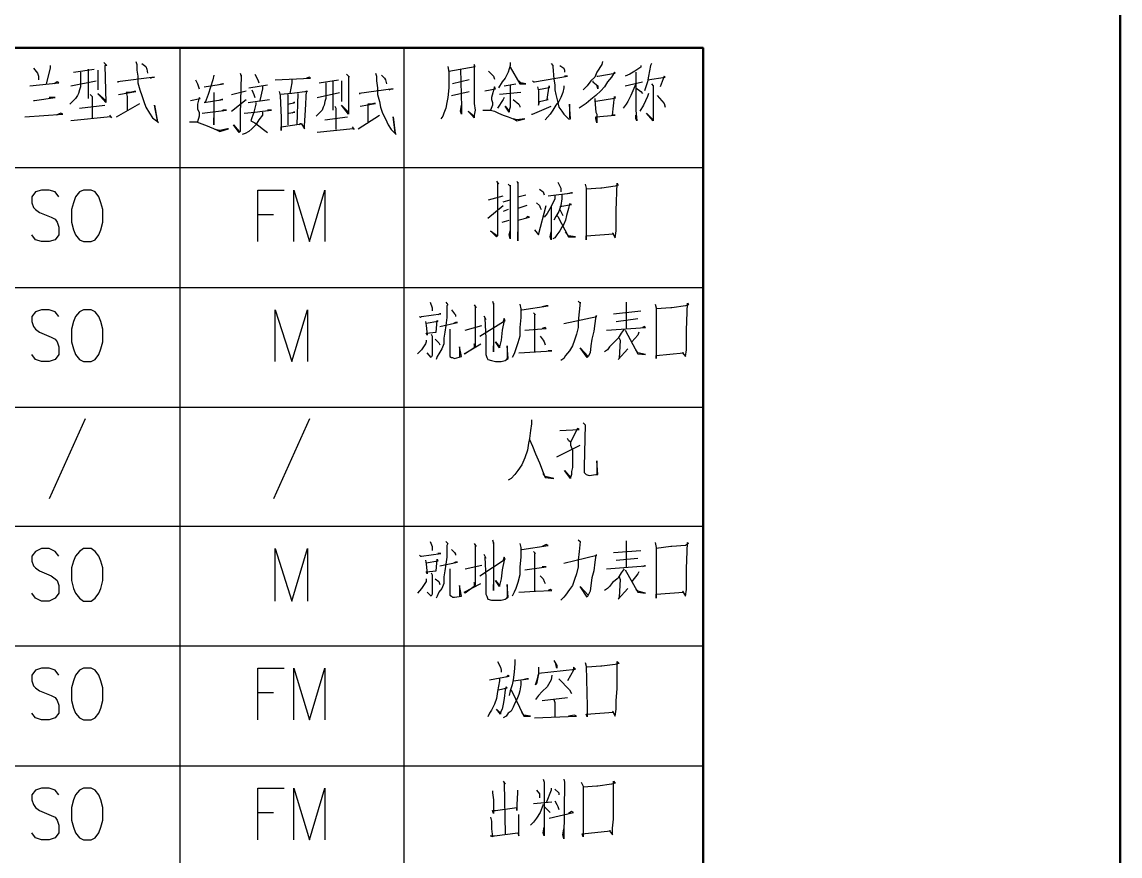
# Model space of a CAD drawing. Header units: millimetres. Extents: x -892 to 4698, y -3687 to 4524.
# Drawn here: x 3964 to 4698, y 1628 to 2186 of the extents above; entities that cross this region are included whole.
import ezdxf

# ---------------------------------------------------------------- set-up
doc = ezdxf.new("R2010")
doc.units = ezdxf.units.MM
doc.layers.add('1', color=7, linetype='Continuous')

msp = doc.modelspace()

# ---------------------------------------------------------------- linework, layer by layer
at = {"layer": '1', "color": 0, "lineweight": 50}
for points in [[(-891.61, -3685.08), (-891.61, 4523.75), (4698.03, 4523.75), (4698.03, -3685.08), (-891.61, -3685.08)], [(4419.11, 1128.39), (4419.11, 2168.5), (3218.67, 2168.5)]]:
    msp.add_lwpolyline(points, dxfattribs=at)
at = {"layer": '1', "color": 0, "lineweight": 25}
for points in [[(4069.14, 2168.5), (4069.14, 1128.39)], [(4219.03, 2168.5), (4219.03, 1128.39)], [(4039.82, 2159.38), (4040.47, 2157.42), (4040.47, 2153.51), (4041.12, 2149.6), (4041.12, 2145.04), (4042.42, 2140.48), (4043.73, 2136.57), (4045.03, 2132.66), (4046.33, 2128.75), (4048.94, 2124.84), (4050.89, 2121.58), (4053.5, 2119.62), (4054.8, 2118.32), (4054.15, 2119.62), (4052.2, 2130.05), (4054.15, 2118.97)], [(4351.98, 2159.38), (4351.33, 2157.42), (4348.07, 2152.21), (4346.77, 2148.95), (4344.16, 2146.34), (4341.55, 2143.09), (4338.95, 2140.48)], [(3971.39, 2154.82), (3973.99, 2151.56), (3974.65, 2149.6), (3974.65, 2147)], [(3982.47, 2156.77), (3982.47, 2154.82), (3979.86, 2144.39)], [(4002.67, 2152.21), (4002.67, 2144.39), (4002.67, 2142.43), (4002.02, 2140.48), (4001.36, 2137.87), (4000.71, 2136.57), (3999.41, 2134.61), (3998.11, 2133.31), (3996.8, 2132.01), (3995.5, 2130.7)], [(3998.11, 2152.21), (4011.79, 2154.16)], [(4007.88, 2154.16), (4007.88, 2134.61)], [(4018.31, 2158.73), (4020.26, 2156.77), (4018.96, 2156.77), (4019.61, 2132.01), (4014.4, 2137.87), (4019.61, 2133.31)], [(4014.4, 2153.51), (4014.4, 2140.48)], [(4043.73, 2158.08), (4046.33, 2156.12), (4046.98, 2154.16), (4047.64, 2151.56)], [(4248.36, 2156.12), (4249.01, 2152.21), (4249.01, 2148.3), (4249.01, 2141.78), (4248.36, 2135.27), (4247.71, 2132.01), (4247.06, 2128.1), (4245.75, 2124.84), (4245.1, 2122.88), (4243.8, 2120.93)], [(4249.01, 2152.86), (4266.61, 2156.12), (4265.96, 2157.42), (4265.96, 2152.21), (4265.96, 2139.18), (4265.96, 2132.66), (4265.96, 2131.36), (4266.61, 2126.79), (4265.96, 2123.53), (4265.96, 2121.58), (4262.05, 2126.14), (4265.96, 2122.88)], [(4256.83, 2154.16), (4257.48, 2128.75), (4257.48, 2124.19), (4256.83, 2126.14), (4257.48, 2130.05)], [(4275.73, 2152.86), (4278.34, 2150.25), (4278.99, 2149.6), (4279.64, 2147.65)], [(4290.07, 2158.73), (4290.07, 2156.77), (4288.77, 2152.21), (4286.81, 2148.3), (4284.86, 2145.69), (4282.25, 2141.78)], [(4290.07, 2155.47), (4296.59, 2144.39), (4300.5, 2144.39), (4297.24, 2145.04), (4295.93, 2146.34)], [(4317.44, 2158.08), (4318.74, 2156.77), (4318.74, 2156.12), (4319.4, 2147.65), (4320.05, 2143.74), (4320.05, 2140.48), (4320.7, 2137.22), (4321.35, 2134.61), (4322, 2132.01), (4322.65, 2128.75), (4324.61, 2126.14), (4325.91, 2124.19), (4327.87, 2122.23), (4329.17, 2120.93), (4330.47, 2120.93), (4329.82, 2130.7), (4329.82, 2121.58)], [(4323.31, 2156.77), (4325.91, 2154.82), (4326.56, 2153.51), (4326.56, 2152.21)], [(4348.07, 2149.6), (4348.72, 2149.6), (4360.45, 2151.56), (4359.8, 2152.21), (4357.85, 2148.95), (4355.24, 2145.69), (4353.28, 2142.43), (4350.68, 2139.83), (4347.42, 2136.57), (4344.16, 2133.96), (4340.9, 2131.36), (4340.25, 2130.7), (4338.29, 2129.4), (4336.34, 2128.1)], [(4377.4, 2156.77), (4377.4, 2155.47), (4373.49, 2152.86), (4370.23, 2150.91), (4366.97, 2149.6)], [(4374.14, 2152.21), (4374.14, 2126.79), (4374.79, 2119.62), (4374.14, 2120.93), (4374.14, 2123.53)], [(4384.57, 2158.08), (4383.91, 2156.77), (4382.61, 2149.6), (4381.96, 2145.69), (4380, 2139.83)], [(3968.78, 2143.09), (3988.33, 2145.04), (3987.03, 2145.69), (3985.07, 2144.39)], [(3996.15, 2143.09), (4013.1, 2146.34)], [(4049.59, 2148.3), (4050.89, 2148.95), (4052.2, 2148.95), (4027.43, 2145.69), (4028.08, 2145.69)], [(4079.57, 2147), (4080.87, 2144.39), (4081.52, 2143.09), (4082.18, 2141.13)], [(4091.95, 2150.25), (4091.3, 2147), (4088.04, 2137.22), (4086.09, 2132.01), (4085.43, 2132.01), (4097.82, 2133.96), (4097.17, 2133.96), (4095.21, 2133.31)], [(4109.55, 2151.56), (4110.2, 2149.6), (4110.2, 2150.25), (4109.55, 2124.19), (4109.55, 2113.76), (4109.55, 2112.46), (4108.9, 2111.8), (4104.99, 2117.02), (4108.9, 2112.46)], [(4119.32, 2150.91), (4121.28, 2147), (4121.93, 2145.04)], [(4133.01, 2147), (4156.47, 2148.3), (4155.82, 2148.95), (4153.86, 2148.3)], [(4144.09, 2147), (4144.09, 2145.04), (4142.78, 2137.87)], [(4166.9, 2145.04), (4166.9, 2136.57), (4166.9, 2134.61), (4166.25, 2132.66), (4165.59, 2130.05), (4164.94, 2128.75), (4164.29, 2126.79), (4162.99, 2125.49), (4161.68, 2124.19), (4160.38, 2122.88)], [(4162.34, 2145.04), (4175.37, 2147)], [(4171.46, 2146.34), (4171.46, 2126.79)], [(4180.58, 2150.91), (4182.54, 2148.95), (4181.89, 2149.6), (4181.89, 2124.19), (4177.32, 2130.05), (4181.89, 2125.49)], [(4177.32, 2146.34), (4177.32, 2132.66)], [(4200.13, 2151.56), (4200.79, 2149.6), (4200.79, 2146.34), (4201.44, 2141.78), (4201.44, 2137.22), (4202.74, 2132.66), (4203.39, 2128.75), (4204.7, 2124.84), (4206.65, 2120.93), (4208.61, 2117.02), (4210.56, 2113.76), (4212.52, 2111.8), (4213.82, 2110.5), (4213.17, 2111.8), (4211.86, 2122.23), (4213.17, 2111.15)], [(4204.04, 2150.25), (4206, 2148.3), (4206.65, 2147), (4207.3, 2144.39)], [(4262.7, 2147), (4251.62, 2144.39)], [(4305.06, 2146.34), (4305.71, 2145.69), (4306.36, 2145.69), (4328.52, 2149.6), (4327.87, 2149.6), (4326.56, 2149.6)], [(4345.46, 2146.34), (4345.46, 2145.69), (4348.72, 2143.09), (4348.72, 2141.13), (4348.07, 2143.74)], [(4366.97, 2143.09), (4378.7, 2145.69)], [(4381.96, 2147), (4393.69, 2148.95), (4393.04, 2149.6), (4390.43, 2142.43)], [(4028.08, 2137.22), (4039.82, 2139.18), (4038.51, 2139.18), (4035.91, 2138.52), (4033.3, 2138.52), (4033.95, 2135.92), (4033.95, 2126.79)], [(4085.43, 2142.43), (4098.47, 2144.39), (4097.82, 2144.39), (4095.21, 2143.74)], [(4091.95, 2138.52), (4091.95, 2117.02), (4091.95, 2118.97), (4091.95, 2121.58)], [(4103.68, 2137.22), (4113.46, 2139.83)], [(4115.41, 2141.78), (4127.8, 2143.74)], [(4117.37, 2140.48), (4118.67, 2137.22), (4119.32, 2135.27)], [(4124.54, 2143.09), (4124.54, 2141.13), (4122.58, 2133.31)], [(4135.62, 2139.18), (4136.27, 2136.57), (4136.92, 2121.58), (4136.92, 2113.11), (4136.92, 2115.71), (4150.6, 2117.67), (4149.95, 2117.67), (4148.65, 2117.02)], [(4150.6, 2117.67), (4152.56, 2114.41), (4152.56, 2116.37), (4153.21, 2126.79), (4153.86, 2139.83), (4154.51, 2139.18), (4144.09, 2137.87), (4136.27, 2137.22)], [(4148, 2137.87), (4147.35, 2117.02)], [(4161.03, 2135.27), (4176.02, 2138.52)], [(4209.26, 2140.48), (4210.56, 2141.13), (4211.86, 2141.13), (4189.06, 2137.87), (4189.71, 2137.87)], [(4250.97, 2136.57), (4262.7, 2139.18)], [(4273.12, 2139.83), (4280.29, 2141.13), (4279.64, 2142.43), (4277.69, 2135.27), (4277.69, 2133.96), (4278.34, 2132.01), (4278.34, 2130.05), (4277.03, 2126.79)], [(4297.24, 2138.52), (4282.9, 2137.22)], [(4286.16, 2143.09), (4293.98, 2144.39)], [(4290.07, 2143.74), (4290.07, 2128.75), (4289.42, 2126.79), (4289.42, 2125.49), (4286.81, 2129.4), (4289.42, 2126.14)], [(4308.32, 2142.43), (4308.97, 2139.83), (4308.97, 2135.27), (4308.97, 2130.05), (4309.62, 2132.66), (4315.49, 2133.96), (4314.83, 2133.96), (4316.14, 2143.09), (4316.14, 2141.78), (4308.97, 2140.48)], [(4325.91, 2143.09), (4325.91, 2141.78), (4325.26, 2138.52), (4323.96, 2135.27), (4322.65, 2132.66), (4320.7, 2130.05), (4318.74, 2126.79), (4316.79, 2124.19), (4313.53, 2120.28)], [(4374.14, 2144.39), (4372.18, 2139.83), (4370.88, 2136.57), (4368.92, 2132.66), (4367.62, 2130.7), (4365.67, 2128.1)], [(4374.14, 2141.78), (4377.4, 2139.18), (4378.7, 2137.87)], [(4382.61, 2137.87), (4381.96, 2135.92), (4379.35, 2130.05), (4376.75, 2126.14)], [(4384.57, 2144.39), (4385.87, 2143.09), (4385.87, 2126.14), (4385.87, 2121.58), (4385.87, 2119.62), (4381.31, 2124.84), (4385.87, 2120.28)], [(3971.39, 2133.31), (3972.04, 2133.31), (3985.72, 2135.27), (3984.42, 2135.27), (3981.81, 2135.27)], [(4002.02, 2128.1), (4018.96, 2130.05)], [(4009.19, 2137.22), (4010.49, 2135.92), (4010.49, 2121.58)], [(4026.78, 2122.23), (4042.42, 2131.36)], [(4076.31, 2133.31), (4082.83, 2134.61), (4082.18, 2135.27), (4080.87, 2130.7), (4080.87, 2128.75), (4080.87, 2127.45), (4082.18, 2125.49), (4082.18, 2124.84), (4082.18, 2122.88), (4080.87, 2118.97)], [(4103.68, 2126.14), (4113.46, 2133.96)], [(4114.76, 2132.01), (4129.1, 2133.96)], [(4119.97, 2132.01), (4119.97, 2130.7), (4118.67, 2125.49), (4116.72, 2119.62), (4119.32, 2118.32), (4121.93, 2116.37), (4125.19, 2113.76), (4127.8, 2111.8)], [(4141.48, 2137.22), (4141.48, 2117.02)], [(4141.48, 2130.7), (4146.04, 2132.01), (4145.39, 2132.01), (4144.74, 2131.36)], [(4189.71, 2129.4), (4200.13, 2131.36), (4198.83, 2131.36), (4196.88, 2130.7), (4194.92, 2130.7), (4194.92, 2128.1), (4194.92, 2118.97)], [(4286.16, 2135.27), (4285.51, 2133.96), (4281.6, 2128.1)], [(4292.02, 2133.96), (4295.93, 2130.7), (4296.59, 2129.4), (4296.59, 2128.75)], [(4346.77, 2134.61), (4346.77, 2133.31), (4347.42, 2125.49), (4348.07, 2124.19), (4348.07, 2118.32), (4347.42, 2120.93), (4347.42, 2122.23), (4360.45, 2123.53), (4359.8, 2123.53), (4358.5, 2123.53), (4359.8, 2135.92), (4360.45, 2135.27), (4359.8, 2134.61), (4347.42, 2132.66)], [(4388.48, 2136.57), (4393.04, 2131.36), (4393.69, 2128.75)], [(3965.52, 2122.23), (3990.94, 2124.19), (3989.63, 2124.84), (3986.38, 2123.53)], [(4022.22, 2123.53), (4023.52, 2121.58), (4022.87, 2122.23), (3996.15, 2119.62)], [(4084.13, 2124.84), (4100.42, 2126.79), (4099.12, 2126.79), (4098.47, 2126.79), (4097.17, 2126.14)], [(4124.54, 2125.49), (4124.54, 2123.53), (4121.93, 2120.28), (4119.97, 2117.02), (4117.37, 2114.41), (4115.41, 2112.46), (4112.81, 2111.15), (4110.85, 2110.5)], [(4112.15, 2124.84), (4119.32, 2125.49), (4124.54, 2126.14), (4130.4, 2126.79), (4129.75, 2126.79), (4127.8, 2126.79)], [(4142.13, 2124.84), (4146.04, 2125.49), (4145.39, 2125.49), (4144.09, 2124.84)], [(4172.76, 2129.4), (4173.41, 2128.1), (4173.41, 2113.76)], [(4188.4, 2114.41), (4202.74, 2123.53)], [(4271.82, 2126.79), (4275.08, 2126.79), (4277.03, 2126.79), (4279.64, 2126.14), (4282.25, 2124.84), (4285.51, 2123.53), (4288.77, 2122.23), (4292.02, 2120.93), (4294.63, 2119.62), (4299.84, 2120.93), (4294.63, 2120.28), (4292.02, 2120.93)], [(4304.41, 2124.19), (4305.06, 2124.19), (4317.44, 2129.4)], [(4075.66, 2118.97), (4078.27, 2118.97), (4080.22, 2118.97), (4082.18, 2118.32), (4087.39, 2116.37), (4093.25, 2113.76), (4095.86, 2112.46), (4101.73, 2114.41), (4101.08, 2114.41), (4095.86, 2113.11), (4092.6, 2113.76)], [(4184.49, 2115.71), (4185.8, 2113.76), (4185.14, 2114.41), (4161.03, 2111.8)], [(4166.25, 2120.28), (4181.23, 2122.23)], [(3218.67, 2088.34), (4419.11, 2088.34)], [(4280.94, 2079.22), (4282.25, 2077.26), (4281.6, 2078.57), (4281.6, 2045.98), (4281.6, 2042.72), (4280.94, 2042.07), (4277.03, 2045.98), (4281.6, 2042.72)], [(4294.63, 2079.22), (4295.28, 2077.92), (4295.28, 2078.57), (4295.28, 2039.47), (4295.28, 2042.07), (4295.28, 2045.33)], [(4322, 2078.57), (4323.96, 2074.66), (4323.96, 2072.05)], [(3988.33, 2068.79), (3985.72, 2072.05), (3981.81, 2073.35), (3976.6, 2073.35), (3972.69, 2072.05), (3970.08, 2068.79), (3970.08, 2064.88), (3971.39, 2061.62), (3972.69, 2060.32), (3975.3, 2058.36), (3983.12, 2055.11), (3985.72, 2053.8), (3987.03, 2051.85), (3988.33, 2048.59), (3988.33, 2043.38), (3985.72, 2040.12), (3981.81, 2038.81), (3976.6, 2038.81), (3972.69, 2040.12), (3970.08, 2043.38)], [(4004.62, 2073.35), (4002.02, 2072.05), (3999.41, 2068.79), (3998.11, 2064.88), (3996.8, 2060.32), (3996.8, 2051.85), (3998.11, 2046.63), (3999.41, 2043.38), (4002.02, 2040.12), (4004.62, 2038.81), (4009.84, 2038.81), (4012.44, 2040.12), (4015.05, 2043.38), (4016.35, 2046.63), (4017.66, 2051.85), (4017.66, 2060.32), (4016.35, 2064.88), (4015.05, 2068.79), (4012.44, 2072.05), (4009.84, 2073.35), (4004.62, 2073.35)], [(4121.28, 2038.81), (4121.28, 2073.35), (4138.87, 2073.35)], [(4145.39, 2038.81), (4145.39, 2073.35), (4155.82, 2038.81), (4166.25, 2073.35), (4166.25, 2038.81)], [(4288.77, 2077.26), (4290.07, 2075.96), (4290.07, 2076.61), (4290.07, 2040.77), (4289.42, 2043.38), (4290.07, 2045.98)], [(4309.62, 2074.01), (4312.23, 2072.05), (4312.88, 2070.1)], [(4315.49, 2069.44), (4331.78, 2071.4), (4331.13, 2071.4), (4328.52, 2070.75)], [(4340.25, 2077.26), (4340.9, 2074.66), (4340.9, 2047.94), (4340.9, 2046.63), (4340.9, 2040.12), (4340.9, 2042.72), (4359.15, 2044.03), (4358.5, 2044.68), (4360.45, 2041.42), (4361.1, 2045.98), (4361.1, 2051.85), (4361.1, 2059.67), (4361.76, 2077.92), (4362.41, 2076.61), (4360.45, 2075.96), (4351.33, 2074.66), (4350.68, 2074.66), (4340.9, 2074.01)], [(4275.73, 2066.84), (4285.51, 2069.44)], [(4285.51, 2065.53), (4290.07, 2066.84)], [(4295.28, 2068.79), (4300.5, 2070.1)], [(4307.66, 2064.88), (4309.62, 2062.93), (4310.27, 2061.62), (4310.92, 2060.32)], [(4320.05, 2069.44), (4320.05, 2067.49), (4317.44, 2062.27), (4314.83, 2057.71), (4312.88, 2055.11)], [(4323.31, 2062.27), (4331.13, 2063.58), (4329.82, 2064.23), (4329.17, 2060.97), (4327.87, 2056.41), (4327.22, 2053.15), (4325.91, 2050.54), (4324.61, 2048.59), (4323.31, 2045.98), (4321.35, 2043.38), (4320.05, 2041.42), (4318.74, 2040.77)], [(4324.61, 2070.1), (4324.61, 2067.49), (4323.96, 2062.93), (4322.65, 2059.02), (4320.7, 2055.76), (4319.4, 2053.15)], [(4121.28, 2057.06), (4131.71, 2057.06)], [(4275.08, 2054.45), (4285.51, 2062.93)], [(4288.77, 2060.32), (4285.51, 2059.02)], [(4301.15, 2062.93), (4295.28, 2060.97)], [(4306.36, 2046.63), (4308.97, 2043.38), (4314.18, 2062.93)], [(4317.44, 2062.27), (4317.44, 2040.12), (4316.79, 2042.07), (4317.44, 2045.33)], [(4323.31, 2060.32), (4325.26, 2056.41)], [(4284.86, 2051.85), (4289.42, 2053.15)], [(4295.28, 2053.15), (4303.1, 2055.11), (4301.8, 2055.76), (4300.5, 2054.45)], [(4321.35, 2056.41), (4322, 2055.76), (4329.17, 2042.07), (4333.73, 2042.07), (4329.17, 2042.72), (4327.22, 2045.33)], [(3218.67, 2008.18), (4419.11, 2008.18)], [(4236.63, 1998.41), (4237.93, 1994.5), (4237.93, 1992.54)], [(4247.06, 1998.41), (4248.36, 1996.45), (4247.71, 1995.8), (4247.71, 1987.98), (4247.06, 1982.77), (4246.4, 1978.21), (4245.75, 1974.3), (4245.75, 1970.38), (4244.45, 1967.13), (4242.49, 1963.87), (4241.19, 1961.91), (4240.54, 1959.96)], [(4278.34, 1999.06), (4278.99, 1997.1), (4278.99, 1997.76), (4278.99, 1970.38), (4278.99, 1965.17), (4278.99, 1969.08)], [(4335.69, 1999.06), (4336.99, 1997.76), (4336.99, 1998.41), (4336.34, 1991.89), (4335.69, 1985.37), (4335.69, 1981.46), (4334.38, 1976.9), (4333.08, 1972.99), (4331.78, 1969.08), (4329.82, 1965.82), (4327.22, 1962.56), (4325.91, 1960.61), (4323.96, 1959.31)], [(4367.62, 1998.41), (4367.62, 1997.1), (4367.62, 1980.16)], [(4387.17, 1997.1), (4387.82, 1994.5), (4387.82, 1967.78), (4387.82, 1967.13), (4387.82, 1960.61), (4387.82, 1962.56), (4406.07, 1964.52), (4405.42, 1964.52), (4407.38, 1961.91), (4408.03, 1966.47), (4408.03, 1972.34), (4408.03, 1979.51), (4408.68, 1997.76), (4409.33, 1996.45), (4407.38, 1995.8), (4398.25, 1994.5), (4397.6, 1994.5), (4387.82, 1993.85)], [(3988.33, 1988.63), (3985.72, 1991.89), (3981.81, 1993.19), (3976.6, 1993.19), (3972.69, 1991.89), (3970.08, 1988.63), (3970.08, 1985.37), (3971.39, 1982.12), (3972.69, 1980.16), (3975.3, 1978.21), (3983.12, 1974.95), (3985.72, 1973.64), (3987.03, 1971.69), (3988.33, 1968.43), (3988.33, 1963.22), (3985.72, 1959.96), (3981.81, 1958.65), (3976.6, 1958.65), (3972.69, 1959.96), (3970.08, 1963.22)], [(4004.62, 1993.19), (4002.02, 1991.89), (3999.41, 1988.63), (3998.11, 1985.37), (3996.8, 1980.16), (3996.8, 1971.69), (3998.11, 1967.13), (3999.41, 1963.22), (4002.02, 1959.96), (4004.62, 1958.65), (4009.84, 1958.65), (4012.44, 1959.96), (4015.05, 1963.22), (4016.35, 1967.13), (4017.66, 1971.69), (4017.66, 1980.16), (4016.35, 1985.37), (4015.05, 1988.63), (4012.44, 1991.89), (4009.84, 1993.19), (4004.62, 1993.19)], [(4133.01, 1958.65), (4133.01, 1993.19), (4144.09, 1958.65), (4154.51, 1993.19), (4154.51, 1958.65)], [(4229.46, 1988.63), (4230.11, 1987.98), (4230.76, 1988.63), (4243.8, 1990.59), (4243.15, 1990.59), (4241.84, 1989.94)], [(4250.97, 1993.19), (4252.92, 1990.59), (4253.57, 1989.94), (4253.57, 1988.63)], [(4265.96, 1996.45), (4267.26, 1994.5), (4266.61, 1995.15), (4266.61, 1968.43), (4265.96, 1970.38), (4265.96, 1967.78), (4260.09, 1963.87), (4259.44, 1963.87), (4270.52, 1970.38)], [(4296.59, 1997.1), (4297.24, 1993.85), (4297.24, 1987.98), (4296.59, 1981.46), (4296.59, 1975.6), (4295.28, 1971.04), (4293.98, 1967.13), (4292.68, 1963.87), (4291.37, 1961.26)], [(4297.89, 1993.19), (4315.49, 1995.8), (4314.18, 1995.8), (4311.57, 1995.15)], [(4305.71, 1991.24), (4307.01, 1989.94), (4306.36, 1990.59), (4306.36, 1965.17)], [(4359.15, 1990.59), (4377.4, 1992.54)], [(4233.37, 1985.37), (4234.02, 1982.77), (4234.67, 1976.25), (4234.02, 1977.55), (4240.54, 1978.21), (4241.19, 1986.03), (4241.84, 1985.37), (4234.02, 1984.07)], [(4243.15, 1982.12), (4254.88, 1984.72), (4253.57, 1984.72), (4252.27, 1984.07)], [(4269.87, 1975.6), (4286.81, 1986.03), (4286.16, 1987.33), (4285.51, 1985.37), (4286.16, 1986.03), (4284.86, 1979.51), (4284.2, 1972.99), (4282.9, 1968.43), (4282.9, 1967.78), (4280.29, 1971.69), (4282.9, 1968.43)], [(4272.47, 1989.28), (4273.78, 1986.68), (4273.12, 1987.33), (4273.78, 1974.3), (4273.78, 1967.78), (4273.78, 1963.22), (4274.43, 1961.26), (4275.08, 1959.96), (4277.69, 1959.31), (4280.29, 1958.65), (4284.2, 1958.65), (4286.81, 1959.31), (4288.77, 1960.61), (4288.11, 1969.08), (4288.11, 1960.61), (4287.46, 1959.96)], [(4325.91, 1984.07), (4348.07, 1988.63), (4347.42, 1989.28), (4346.77, 1984.07), (4346.12, 1978.86), (4344.81, 1973.64), (4344.16, 1969.08), (4343.51, 1964.52), (4342.2, 1961.91), (4341.55, 1961.26), (4336.99, 1967.78), (4342.2, 1961.91)], [(4361.1, 1985.37), (4375.44, 1987.33)], [(4237.28, 1976.9), (4237.93, 1975.6), (4237.93, 1964.52), (4237.93, 1962.56), (4237.28, 1961.26), (4234.67, 1964.52)], [(4249.66, 1980.16), (4249.66, 1978.86), (4249.66, 1978.21), (4249.66, 1970.38), (4249.66, 1965.82), (4249.66, 1963.22), (4249.66, 1961.91), (4250.97, 1961.26), (4251.62, 1961.26), (4252.92, 1960.61), (4257.48, 1961.91), (4256.18, 1968.43), (4256.18, 1961.91)], [(4260.09, 1979.51), (4271.17, 1982.77)], [(4299.84, 1979.51), (4314.18, 1980.81), (4313.53, 1981.46), (4311.57, 1980.81)], [(4366.32, 1980.16), (4364.36, 1977.55), (4362.41, 1974.3), (4361.76, 1973.64), (4360.45, 1972.34), (4358.5, 1970.38), (4356.54, 1968.43), (4355.24, 1966.47), (4353.28, 1965.17)], [(4354.59, 1979.51), (4380.66, 1981.46), (4380, 1982.12), (4378.7, 1981.46)], [(4366.97, 1979.51), (4375.44, 1963.87), (4380.66, 1963.22), (4375.44, 1964.52), (4374.14, 1966.47)], [(4376.09, 1978.21), (4375.44, 1976.25), (4371.53, 1971.69)], [(4234.02, 1972.99), (4234.02, 1971.69), (4233.37, 1970.38), (4230.76, 1966.47), (4228.16, 1963.87)], [(4239.89, 1973.64), (4242.49, 1971.04), (4243.15, 1969.73)], [(4310.27, 1975.6), (4312.23, 1972.99), (4312.88, 1971.69), (4313.53, 1969.73)], [(4363.06, 1974.3), (4363.71, 1972.99), (4363.06, 1960.61), (4362.41, 1959.96), (4368.92, 1967.13)], [(4295.93, 1964.52), (4307.01, 1965.17), (4318.09, 1965.82), (4316.79, 1965.82), (4315.49, 1965.82)], [(3218.67, 1928.02), (4419.11, 1928.02)], [(4005.93, 1920.2), (3981.81, 1866.76)], [(4155.82, 1920.2), (4131.71, 1866.76)], [(4304.41, 1919.55), (4304.41, 1916.95), (4303.75, 1912.38), (4303.1, 1907.17), (4302.45, 1903.91), (4301.8, 1899.35), (4299.84, 1894.14), (4297.89, 1889.57), (4295.28, 1885.66), (4293.33, 1883.06), (4290.72, 1880.45), (4288.77, 1879.15)], [(4338.95, 1917.6), (4340.25, 1916.29), (4339.6, 1888.27), (4339.6, 1885.66), (4339.6, 1884.36), (4340.25, 1883.71), (4340.9, 1883.06), (4342.86, 1882.41), (4347.42, 1883.06), (4348.07, 1883.06), (4348.72, 1883.06), (4348.07, 1892.18), (4348.07, 1883.06)], [(4323.31, 1912.38), (4336.34, 1913.04), (4335.04, 1913.69), (4330.47, 1904.56), (4329.17, 1905.87), (4328.52, 1907.17)], [(4303.1, 1906.52), (4305.06, 1901.96), (4307.01, 1896.74), (4309.62, 1890.88), (4312.23, 1884.36), (4313.53, 1881.1), (4319.4, 1880.45), (4313.53, 1881.75), (4312.23, 1883.71)], [(4321.35, 1894.79), (4336.99, 1902.61)], [(4330.47, 1904.56), (4330.47, 1902.61), (4331.78, 1899.35), (4331.78, 1896.09), (4331.78, 1893.48), (4331.78, 1890.23), (4331.78, 1887.62), (4331.13, 1885.01), (4331.13, 1883.06), (4330.47, 1881.1), (4330.47, 1880.45), (4326.56, 1885.66), (4330.47, 1881.1)], [(3218.67, 1848.52), (4419.11, 1848.52)], [(4236.63, 1838.09), (4237.93, 1834.83), (4237.93, 1832.22)], [(4247.06, 1838.09), (4248.36, 1836.79), (4247.71, 1835.48), (4247.71, 1827.66), (4247.06, 1823.1), (4246.4, 1818.54), (4245.75, 1814.63), (4245.75, 1810.07), (4244.45, 1806.81), (4242.49, 1804.2), (4241.19, 1801.59), (4240.54, 1800.29)], [(4265.96, 1836.79), (4267.26, 1834.83), (4266.61, 1835.48), (4266.61, 1808.76), (4265.96, 1810.72), (4265.96, 1808.11), (4260.09, 1803.55), (4259.44, 1804.2), (4270.52, 1810.07)], [(4278.34, 1839.39), (4278.99, 1836.79), (4278.99, 1837.44), (4278.99, 1810.07), (4278.99, 1805.5), (4278.99, 1809.41)], [(4296.59, 1836.79), (4297.24, 1834.18), (4297.24, 1827.66), (4296.59, 1821.15), (4296.59, 1815.93), (4295.28, 1810.72), (4293.98, 1806.81), (4292.68, 1804.2), (4291.37, 1801.59)], [(4335.69, 1839.39), (4336.99, 1838.09), (4336.34, 1831.57), (4335.69, 1825.71), (4335.69, 1821.15), (4334.38, 1816.58), (4333.08, 1812.67), (4331.78, 1808.76), (4329.82, 1806.16), (4327.22, 1802.25), (4325.91, 1800.94), (4323.96, 1798.99)], [(4367.62, 1838.74), (4367.62, 1836.79), (4367.62, 1820.49)], [(4387.17, 1837.44), (4387.82, 1834.18), (4387.82, 1808.11), (4387.82, 1806.81), (4387.82, 1800.29), (4387.82, 1802.9), (4406.07, 1804.2), (4405.42, 1804.85), (4407.38, 1801.59), (4408.03, 1806.16), (4408.03, 1812.02), (4408.03, 1819.84), (4408.68, 1837.44), (4409.33, 1836.79), (4407.38, 1835.48), (4398.25, 1834.83), (4397.6, 1834.83), (4387.82, 1833.53)], [(3988.33, 1828.31), (3985.72, 1831.57), (3981.81, 1833.53), (3976.6, 1833.53), (3972.69, 1831.57), (3970.08, 1828.31), (3970.08, 1825.06), (3971.39, 1821.8), (3972.69, 1820.49), (3975.3, 1818.54), (3983.12, 1815.28), (3985.72, 1813.32), (3987.03, 1812.02), (3988.33, 1808.76), (3988.33, 1803.55), (3985.72, 1800.29), (3981.81, 1798.34), (3976.6, 1798.34), (3972.69, 1800.29), (3970.08, 1803.55)], [(4004.62, 1833.53), (4002.02, 1831.57), (3999.41, 1828.31), (3998.11, 1825.06), (3996.8, 1820.49), (3996.8, 1812.02), (3998.11, 1806.81), (3999.41, 1803.55), (4002.02, 1800.29), (4004.62, 1798.34), (4009.84, 1798.34), (4012.44, 1800.29), (4015.05, 1803.55), (4016.35, 1806.81), (4017.66, 1812.02), (4017.66, 1820.49), (4016.35, 1825.06), (4015.05, 1828.31), (4012.44, 1831.57), (4009.84, 1833.53), (4004.62, 1833.53)], [(4133.01, 1798.34), (4133.01, 1833.53), (4144.09, 1798.34), (4154.51, 1833.53), (4154.51, 1798.34)], [(4229.46, 1828.97), (4230.11, 1828.31), (4230.76, 1828.31), (4243.8, 1830.27), (4243.15, 1830.27), (4241.84, 1830.27)], [(4250.97, 1832.88), (4252.92, 1830.92), (4253.57, 1829.62), (4253.57, 1828.97)], [(4272.47, 1829.62), (4273.78, 1827.01), (4273.12, 1827.66), (4273.78, 1813.98), (4273.78, 1807.46), (4273.78, 1802.9), (4274.43, 1801.59), (4275.08, 1799.64), (4277.69, 1798.99), (4280.29, 1798.99), (4284.2, 1798.99), (4286.81, 1799.64), (4288.77, 1800.94), (4288.11, 1809.41), (4288.11, 1800.29), (4287.46, 1800.29)], [(4297.89, 1832.88), (4315.49, 1835.48), (4314.18, 1836.13), (4311.57, 1834.83)], [(4305.71, 1831.57), (4307.01, 1830.27), (4306.36, 1830.27), (4306.36, 1804.85)], [(4325.91, 1823.75), (4348.07, 1828.97), (4347.42, 1828.97), (4346.77, 1824.4), (4346.12, 1818.54), (4344.81, 1813.98), (4344.16, 1808.76), (4343.51, 1804.85), (4342.2, 1802.25), (4341.55, 1800.94), (4336.99, 1808.11), (4342.2, 1802.25)], [(4359.15, 1830.92), (4377.4, 1832.22)], [(4233.37, 1825.71), (4234.02, 1823.1), (4234.67, 1816.58), (4234.02, 1817.89), (4240.54, 1818.54), (4241.19, 1826.36), (4241.84, 1825.06), (4234.02, 1823.75)], [(4243.15, 1821.8), (4254.88, 1824.4), (4253.57, 1824.4), (4252.27, 1823.75)], [(4260.09, 1819.84), (4271.17, 1822.45)], [(4269.87, 1815.28), (4286.81, 1826.36), (4286.16, 1827.66), (4285.51, 1825.71), (4286.16, 1825.71), (4284.86, 1819.19), (4284.2, 1813.32), (4282.9, 1808.76), (4282.9, 1808.11), (4280.29, 1812.02), (4282.9, 1808.76)], [(4354.59, 1819.84), (4380.66, 1821.8), (4380, 1821.8), (4378.7, 1821.15)], [(4361.1, 1825.71), (4375.44, 1827.01)], [(4237.28, 1817.24), (4237.93, 1815.93), (4237.93, 1804.85), (4237.93, 1802.9), (4237.28, 1801.59), (4234.67, 1804.2)], [(4249.66, 1819.84), (4249.66, 1819.19), (4249.66, 1817.89), (4249.66, 1810.72), (4249.66, 1805.5), (4249.66, 1803.55), (4249.66, 1802.25), (4250.97, 1801.59), (4251.62, 1800.94), (4252.92, 1800.94), (4257.48, 1801.59), (4256.18, 1808.76), (4256.18, 1801.59)], [(4299.84, 1819.19), (4314.18, 1821.15), (4313.53, 1821.15), (4311.57, 1821.15)], [(4310.27, 1815.28), (4312.23, 1813.32), (4312.88, 1811.37), (4313.53, 1810.07)], [(4366.32, 1819.84), (4364.36, 1817.24), (4362.41, 1813.98), (4361.76, 1813.32), (4360.45, 1812.02), (4358.5, 1810.72), (4356.54, 1808.11), (4355.24, 1806.81), (4353.28, 1805.5)], [(4363.06, 1814.63), (4363.71, 1812.67), (4363.06, 1800.94), (4362.41, 1799.64), (4368.92, 1806.81)], [(4366.97, 1819.19), (4375.44, 1804.2), (4380.66, 1803.55), (4375.44, 1804.85), (4374.14, 1806.16)], [(4376.09, 1817.89), (4375.44, 1816.58), (4371.53, 1811.37)], [(4234.02, 1813.32), (4234.02, 1811.37), (4233.37, 1810.72), (4230.76, 1806.81), (4228.16, 1803.55)], [(4239.89, 1813.32), (4242.49, 1811.37), (4243.15, 1809.41)], [(4295.93, 1804.2), (4307.01, 1804.85), (4318.09, 1805.5), (4316.79, 1806.16), (4315.49, 1805.5)], [(3218.67, 1768.36), (4419.11, 1768.36)], [(4281.6, 1757.93), (4283.55, 1754.02), (4284.2, 1752.06), (4284.2, 1750.76)], [(4293.33, 1759.23), (4293.33, 1756.63), (4292.68, 1750.76), (4292.02, 1745.55), (4291.37, 1742.29), (4290.07, 1738.38), (4289.42, 1735.12)], [(4319.4, 1758.58), (4321.35, 1755.32), (4321.35, 1753.37), (4320.7, 1755.98)], [(4340.25, 1757.28), (4340.9, 1754.67), (4341.55, 1727.95), (4341.55, 1726.65), (4341.55, 1720.78), (4340.9, 1722.74), (4359.15, 1724.04), (4358.5, 1724.69), (4360.45, 1721.43), (4361.1, 1726), (4361.1, 1731.86), (4361.76, 1739.68), (4361.76, 1757.93), (4363.06, 1756.63), (4360.45, 1755.98), (4351.33, 1754.67), (4350.68, 1754.67), (4341.55, 1754.02)], [(3988.33, 1748.81), (3985.72, 1752.06), (3981.81, 1753.37), (3976.6, 1753.37), (3972.69, 1752.06), (3970.08, 1748.81), (3970.08, 1744.9), (3971.39, 1741.64), (3972.69, 1740.33), (3975.3, 1738.38), (3983.12, 1735.12), (3985.72, 1733.82), (3987.03, 1731.86), (3988.33, 1728.6), (3988.33, 1723.39), (3985.72, 1720.13), (3981.81, 1718.83), (3976.6, 1718.83), (3972.69, 1720.13), (3970.08, 1723.39)], [(4004.62, 1753.37), (4002.02, 1752.06), (3999.41, 1748.81), (3998.11, 1744.9), (3996.8, 1740.33), (3996.8, 1731.86), (3998.11, 1726.65), (3999.41, 1723.39), (4002.02, 1720.13), (4004.62, 1718.83), (4009.84, 1718.83), (4012.44, 1720.13), (4015.05, 1723.39), (4016.35, 1726.65), (4017.66, 1731.86), (4017.66, 1740.33), (4016.35, 1744.9), (4015.05, 1748.81), (4012.44, 1752.06), (4009.84, 1753.37), (4004.62, 1753.37)], [(4121.28, 1718.83), (4121.28, 1753.37), (4138.87, 1753.37)], [(4145.39, 1718.83), (4145.39, 1753.37), (4155.82, 1718.83), (4166.25, 1753.37), (4166.25, 1718.83)], [(4276.38, 1745.55), (4289.42, 1748.15), (4288.77, 1748.81), (4287.46, 1747.5)], [(4308.97, 1754.02), (4308.97, 1751.41), (4308.97, 1749.46), (4308.32, 1746.2), (4307.66, 1742.94), (4307.01, 1742.29), (4307.66, 1744.24), (4308.32, 1746.2), (4308.97, 1749.46)], [(4318.09, 1748.81), (4317.44, 1745.55), (4314.83, 1740.99), (4311.57, 1737.73), (4308.97, 1735.12), (4307.01, 1732.51)], [(4308.97, 1750.11), (4333.73, 1752.72), (4332.43, 1754.02), (4332.43, 1752.06), (4328.52, 1744.9)], [(4282.9, 1746.2), (4282.9, 1744.9), (4281.6, 1737.73), (4280.94, 1733.17), (4279.64, 1729.26), (4277.69, 1725.35), (4276.38, 1723.39), (4275.08, 1720.78)], [(4282.25, 1739.03), (4288.11, 1740.33), (4287.46, 1740.99), (4286.81, 1739.03), (4286.16, 1733.17), (4285.51, 1729.26), (4284.86, 1726), (4283.55, 1724.04), (4283.55, 1722.74), (4280.94, 1726), (4283.55, 1723.39), (4284.2, 1724.04)], [(4297.24, 1744.9), (4297.24, 1742.29), (4296.59, 1738.38), (4295.93, 1735.77), (4294.63, 1732.51), (4293.33, 1729.91), (4292.02, 1727.3), (4290.72, 1724.69), (4288.77, 1723.39), (4287.46, 1721.43), (4285.51, 1720.13)], [(4292.02, 1744.9), (4302.45, 1746.2), (4301.15, 1746.2), (4298.54, 1745.55)], [(4322.65, 1746.2), (4329.82, 1739.03), (4331.13, 1736.42)], [(4121.28, 1737.08), (4131.71, 1737.08)], [(4290.72, 1739.03), (4299.19, 1721.43), (4303.75, 1721.43), (4299.19, 1722.09), (4297.89, 1724.04)], [(4311.57, 1731.86), (4328.52, 1733.82)], [(4319.4, 1732.51), (4320.05, 1730.56), (4320.05, 1720.78)], [(4306.36, 1720.13), (4334.38, 1721.43), (4333.08, 1722.09), (4329.17, 1721.43)], [(3218.67, 1688.2), (4419.11, 1688.2)], [(4285.51, 1677.77), (4286.81, 1675.82), (4286.16, 1676.47), (4286.81, 1642.58)], [(4312.23, 1679.07), (4312.88, 1677.12), (4312.88, 1641.28), (4312.23, 1643.23), (4312.88, 1647.14)], [(4325.91, 1679.07), (4326.56, 1677.12), (4325.91, 1639.32), (4325.26, 1641.93), (4325.91, 1645.84)], [(4337.64, 1677.12), (4338.95, 1674.51), (4338.95, 1647.79), (4338.95, 1647.14), (4338.95, 1640.62), (4338.29, 1642.58), (4357.19, 1644.53), (4356.54, 1644.53), (4358.5, 1641.93), (4358.5, 1646.49), (4359.15, 1652.35), (4359.15, 1659.52), (4359.15, 1677.77), (4360.45, 1676.47), (4357.85, 1675.82), (4348.72, 1674.51), (4348.07, 1674.51), (4338.95, 1673.86)], [(3988.33, 1668.65), (3985.72, 1671.91), (3981.81, 1673.21), (3976.6, 1673.21), (3972.69, 1671.91), (3970.08, 1668.65), (3970.08, 1665.39), (3971.39, 1662.13), (3972.69, 1660.17), (3975.3, 1658.22), (3983.12, 1654.96), (3985.72, 1653.66), (3987.03, 1651.7), (3988.33, 1648.44), (3988.33, 1643.23), (3985.72, 1639.97), (3981.81, 1638.67), (3976.6, 1638.67), (3972.69, 1639.97), (3970.08, 1643.23)], [(4004.62, 1673.21), (4002.02, 1671.91), (3999.41, 1668.65), (3998.11, 1665.39), (3996.8, 1660.17), (3996.8, 1651.7), (3998.11, 1647.14), (3999.41, 1643.23), (4002.02, 1639.97), (4004.62, 1638.67), (4009.84, 1638.67), (4012.44, 1639.97), (4015.05, 1643.23), (4016.35, 1647.14), (4017.66, 1651.7), (4017.66, 1660.17), (4016.35, 1665.39), (4015.05, 1668.65), (4012.44, 1671.91), (4009.84, 1673.21), (4004.62, 1673.21)], [(4121.28, 1638.67), (4121.28, 1673.21), (4138.87, 1673.21)], [(4145.39, 1638.67), (4145.39, 1673.21), (4155.82, 1638.67), (4166.25, 1673.21), (4166.25, 1638.67)], [(4278.34, 1671.25), (4278.34, 1669.95), (4278.99, 1665.39), (4278.99, 1660.83), (4278.99, 1656.26), (4278.34, 1658.22), (4280.29, 1658.22), (4294.63, 1660.17), (4294.63, 1658.22), (4295.28, 1669.95), (4295.28, 1671.91)], [(4307.66, 1671.91), (4309.62, 1669.3), (4309.62, 1668), (4309.62, 1666.69)], [(4317.44, 1673.21), (4317.44, 1671.91), (4314.18, 1663.43)], [(4320.05, 1672.56), (4322.65, 1669.95), (4322.65, 1668.65)], [(4312.23, 1662.13), (4310.27, 1656.92), (4307.66, 1653.01), (4305.71, 1650.4), (4303.75, 1648.44)], [(4305.71, 1662.78), (4318.09, 1664.09)], [(4312.88, 1660.83), (4316.14, 1657.57), (4316.79, 1656.92)], [(4320.05, 1664.74), (4321.35, 1662.13), (4322, 1660.83), (4322.65, 1658.87)], [(4121.28, 1656.92), (4131.71, 1656.92)], [(4277.03, 1653.66), (4277.69, 1651.05), (4277.69, 1645.84), (4278.34, 1640.62), (4277.03, 1641.28), (4279.64, 1641.28), (4295.28, 1643.23), (4295.93, 1641.28), (4295.93, 1648.44), (4295.93, 1653.66), (4295.93, 1655.61)], [(4316.14, 1653.01), (4332.43, 1656.92), (4331.13, 1657.57), (4329.17, 1656.26)]]:
    msp.add_lwpolyline(points, dxfattribs=at)

doc.saveas('drawing.dxf')
